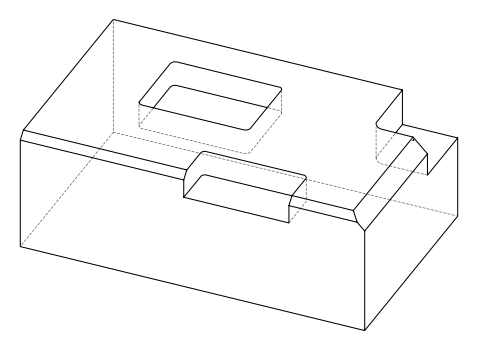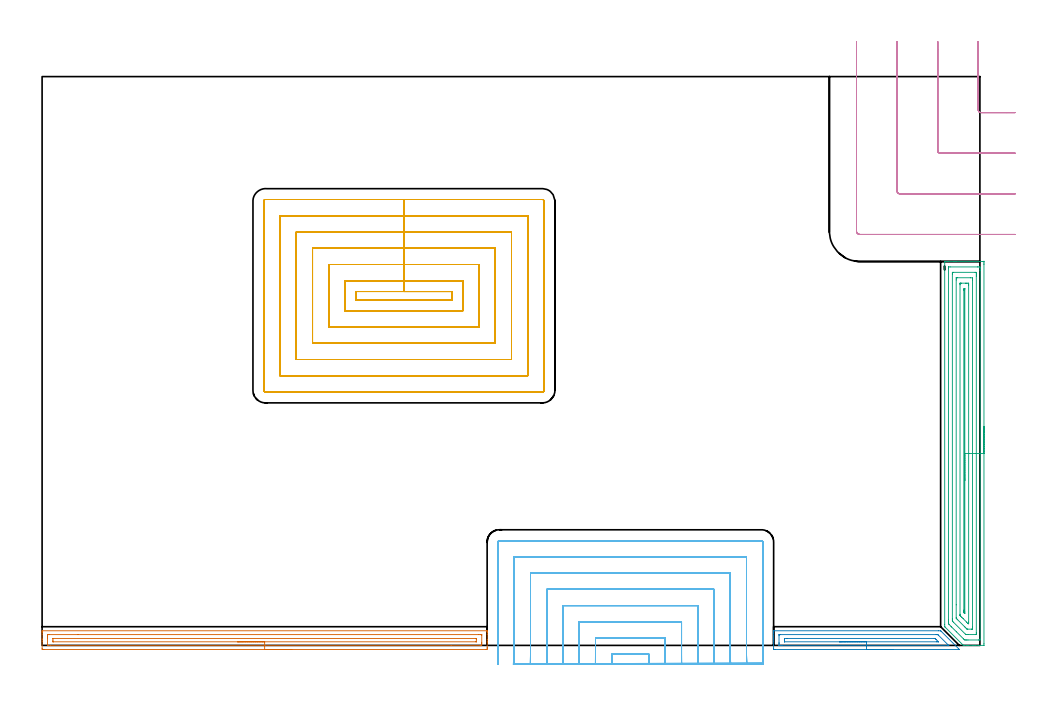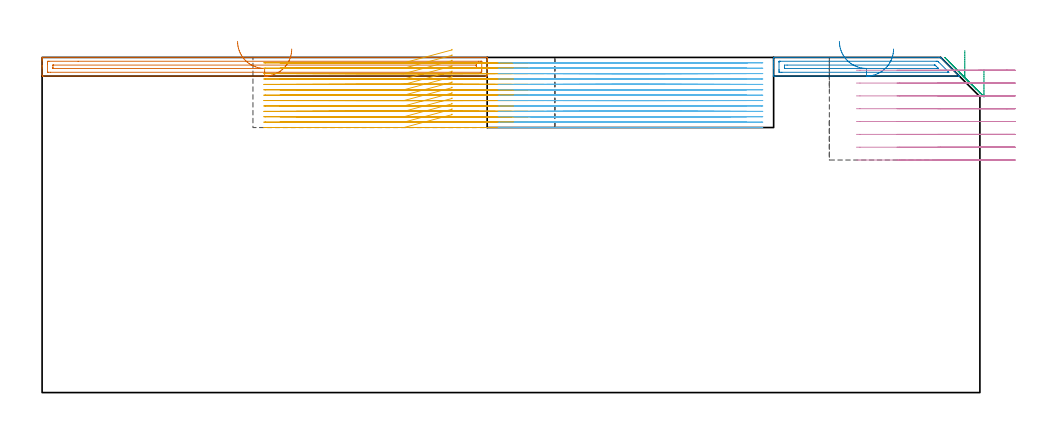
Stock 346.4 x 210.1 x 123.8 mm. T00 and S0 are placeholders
(PLAN: 6 operations, 2 tool changes, 102.2 min)
(1 AREA_MILL | FG_CHAMFER_SURFACE | UGT0205_001 | 4.13 min | 4018 mm3)
(2 AREA_MILL_1 | FG_CHAMFER_SURFACE_1 | UGT0205_001 | 1.75 min | 1841 mm3)
(3 AREA_MILL_2 | FG_CHAMFER_SURFACE_2 | UGT0205_001 | 6.91 min | 15446 mm3)
(4 MILL_CORNER_NOTCH_RECTANGULAR | CORNER_NOTCH_RECTANGULAR | UGT0201_094 | Follow Part, ap 5, ae 75% | 6.18 min | 142134 mm3)
(5 MILL_RECTANGULAR_POCKET | POCKET_RECTANGULAR_STRAIGHT | NXT0201_009 | Follow Part, ap 2, ae 75% | 39.7 min | 228010 mm3)
(6 MILL_SLOT | SLOT_PARTIAL_RECTANGULAR | NXT0201_009 | Follow Part, ap 2, ae 75% | 43.51 min | 116617 mm3)
(TOOL UGT0205_001 | Chamfer Mill 20 x 3 x 45 deg. | D20 FL50 Z2)
(TOOL UGT0201_094 | End mill 20 mm | D20 FL38 Z4)
(TOOL NXT0201_009 | ENDMILL 8mm [2P460-0800-NA 1630] | D8 FL26 Z6)
(OP 1 AREA_MILL)
G17 G21 G94 G90
T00 M6
G54
G17 G0 G90 X92.2 Y-1.5 S1061 M3
G43 Z133.8 H0
Z126.9
G94 G1 X92.162 Z126.028 F250.
X92.048 Z125.164
X91.859 Z124.312
X91.597 Z123.48
X91.263 Z122.674
X90.86 Z121.9
X90.392 Z121.164
X89.86 Z120.472
X89.271 Z119.829
X88.628 Z119.24
X87.936 Z118.708
X87.2 Z118.24
X86.426 Z117.837
X85.62 Z117.503
X84.788 Z117.241
X83.936 Z117.052
X83.072 Z116.938
X82.2 Z116.9
X0.597
X0.212 Y-1.496 Z116.902
X0.01 Y-1.492 Z116.905
X0. Y-1.118 Z117.279
Y1.512 Z119.906
Y2.092 Z120.489
Y2.388 Z120.785
Y4.141 Z122.536
Y4.735 Z123.134
Y5.141 Z123.54
X0.002 Y5.273 Z123.665
X0.01 Y5.398 Z123.789
X0.151 Y5.4 Z123.8
X164.249
X164.39 Y5.398 Z123.789
X164.398 Y5.273 Z123.665
X164.4 Y5.141 Z123.54
Y4.734 Z123.133
Y4.141 Z122.536
Y2.092 Z120.489
Y1.512 Z119.906
Y0.925 Z119.321
Y-0.828 Z117.569
X164.397 Y-1.118 Z117.279
X164.39 Y-1.492 Z116.905
X164.188 Y-1.496 Z116.902
X163.803 Y-1.5 Z116.9
X82.2
Y-0.086 Z118.314
X3.114
X2.381 Y-0.085 Z118.315
X2.22 Y-0.083 Z118.317
X2.04 Y-0.079 Z118.321
X2.009 Y-0.073 Z118.327
X2.005 Y-0.05 Z118.35
X2.003 Y-0.024 Z118.376
X2. Y0.132 Z118.532
Y2.762 Z121.162
X2.003 Y3.265 Z121.665
X2.007 Y3.632 Z122.032
X2.023 Y3.979 Z122.379
X2.381 Y3.983 Z122.383
X2.54 Y3.985 Z122.385
X13.297 Y3.986 Z122.386
X161.286
X162.019 Y3.985 Z122.385
X162.18 Y3.983 Z122.383
X162.36 Y3.979 Z122.379
X162.391 Y3.973 Z122.373
X162.395 Y3.95 Z122.35
X162.397 Y3.924 Z122.324
X162.4 Y3.768 Z122.168
Y1.138 Z119.538
X162.397 Y0.635 Z119.035
X162.393 Y0.268 Z118.668
X162.377 Y-0.079 Z118.321
X162.019 Y-0.084 Z118.316
X161.86 Y-0.085 Z118.315
X151.123 Y-0.086 Z118.314
X82.2
Y1.328 Z119.728
X4.102 Y1.329 Z119.729
X4.052 Y1.33 Z119.73
X4.021 Y1.333 Z119.733
X4.01 Y1.335 Z119.735
X4.008 Y1.351 Z119.751
X4.003 Y1.512 Z119.912
X4. Y1.673 Z120.073
X4.003 Y2.388 Z120.788
X4.005 Y2.544 Z120.944
X4.011 Y2.565 Z120.965
X4.026 Y2.567 Z120.967
X4.071 Y2.57 Z120.97
X4.164 Y2.571 Z120.971
X160.298
X160.348 Y2.57 Z120.97
X160.379 Y2.567 Z120.967
X160.39 Y2.565 Z120.965
X160.392 Y2.549 Z120.949
X160.397 Y2.388 Z120.788
X160.4 Y2.227 Z120.627
X160.397 Y1.512 Z119.912
X160.395 Y1.356 Z119.756
X160.389 Y1.335 Z119.735
X160.374 Y1.333 Z119.733
X160.329 Y1.33 Z119.73
X160.236 Y1.329 Z119.729
X82.2 Y1.328 Z119.728
X81.328 Z119.767
X80.464 Z119.88
X79.612 Z120.069
X78.78 Z120.332
X77.974 Z120.665
X77.2 Z121.068
X76.464 Z121.537
X75.772 Z122.068
X75.129 Z122.657
X74.54 Z123.301
X74.008 Z123.993
X73.54 Z124.728
X73.137 Z125.502
X72.803 Z126.308
X72.541 Z127.14
X72.352 Z127.992
X72.238 Z128.857
X72.2 Z129.728
G0 Z133.8
M5
M2
(OP 2 AREA_MILL_1)
G17 G21 G94 G90
T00 M6
G54
G17 G0 G90 X314.5 Y-1.5 S1061 M3
G43 Z133.8 H0
Z126.9
G94 G1 X314.462 Z126.028 F250.
X314.348 Z125.164
X314.159 Z124.312
X313.897 Z123.48
X313.563 Z122.674
X313.16 Z121.9
X312.692 Z121.164
X312.16 Z120.472
X311.571 Z119.829
X310.928 Z119.24
X310.236 Z118.708
X309.5 Z118.24
X308.726 Z117.837
X307.92 Z117.503
X307.088 Z117.241
X306.236 Z117.052
X305.372 Z116.938
X304.5 Z116.9
X270.747
X270.364 Y-1.495 Z116.902
X270.21 Y-1.491 Z116.905
X270.2 Y-1.118 Z117.278
Y1.512 Z119.905
Y2.186 Z120.584
Y2.388 Z120.785
Y3.063 Z121.46
Y3.265 Z121.661
Y3.669 Z122.068
Y4.613 Z123.012
Y5.018 Z123.416
Y5.224 Z123.622
X270.203 Y5.314 Z123.707
X270.21 Y5.397 Z123.789
X270.302 Y5.4 Z123.8
X331.147
X331.905 Y5.395 Z123.79
X332.036 Y5.265 Z123.663
X332.189 Y5.112 Z123.511
X338.549 Y-1.249 Z117.149
X338.789 Y-1.492 Z116.907
X338.764 Y-1.495 Z116.904
X338.549 Y-1.5 Z116.9
X304.5
Y-0.086 Z118.314
X273.254
X272.523 Y-0.084 Z118.316
X272.362 Y-0.083 Z118.317
X272.221 Y-0.079 Z118.321
X272.21 Y-0.034 Z118.366
X272.204 Y0.074 Z118.474
X272.201 Y0.635 Z119.035
X272.2 Y0.954 Z119.354
X272.202 Y3.582 Z121.982
X272.21 Y3.902 Z122.302
X272.213 Y3.979 Z122.379
X272.25 Y3.981 Z122.381
X272.34 Y3.984 Z122.384
X272.523 Y3.985 Z122.385
X272.681 Y3.986 Z122.386
X330.259 Y3.985 Z122.385
X330.419 Y3.984 Z122.384
X330.781 Y3.979 Z122.379
X330.873 Y3.965 Z122.365
X330.994 Y3.85 Z122.25
X331.147 Y3.702 Z122.102
X334.7 Y0.15 Z118.55
X334.868 Y-0.022 Z118.378
X334.896 Y-0.052 Z118.348
X334.916 Y-0.077 Z118.323
X334.891 Y-0.079 Z118.321
X334.7 Y-0.083 Z118.317
X334.542 Y-0.085 Z118.315
X304.5 Y-0.086 Z118.314
Y1.328 Z119.728
X274.3 Y1.329 Z119.729
X274.238 Y1.33 Z119.73
X274.217 Y1.332 Z119.732
X274.212 Y1.334 Z119.734
X274.208 Y1.349 Z119.749
X274.203 Y1.414 Z119.814
X274.201 Y1.512 Z119.912
X274.2 Y1.61 Z120.01
X274.203 Y2.388 Z120.788
X274.205 Y2.481 Z120.881
X274.216 Y2.564 Z120.964
X275.188 Y2.571 Z120.971
X329.557
X329.68 Y2.569 Z120.969
X329.778 Y2.565 Z120.965
X329.829 Y2.56 Z120.96
X329.848 Y2.543 Z120.943
X330.01 Y2.388 Z120.788
X330.259 Y2.142 Z120.542
X330.889 Y1.512 Z119.912
X330.978 Y1.423 Z119.823
X331.031 Y1.368 Z119.768
X331.058 Y1.337 Z119.737
Y1.335 Z119.735
X331.05 Y1.333 Z119.733
X331.002 Y1.331 Z119.731
X330.631 Y1.329 Z119.729
X330.445 Y1.328 Z119.728
X304.5
X303.628 Z119.767
X302.764 Z119.88
X301.912 Z120.069
X301.08 Z120.332
X300.274 Z120.665
X299.5 Z121.068
X298.764 Z121.537
X298.072 Z122.068
X297.429 Z122.657
X296.84 Z123.301
X296.308 Z123.993
X295.84 Z124.728
X295.437 Z125.502
X295.103 Z126.308
X294.841 Z127.14
X294.652 Z127.992
X294.538 Z128.857
X294.5 Z129.728
G0 Z133.8
M5
M2
(OP 3 AREA_MILL_2)
G17 G21 G94 G90
T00 M6
G54
G17 G0 G90 X347.9 Y80.9 S1061 M3
G43 Z133.8 H0
Z119.3
G94 G1 Y80.862 Z118.428 F250.
Y80.748 Z117.564
Y80.559 Z116.712
Y80.297 Z115.88
Y79.963 Z115.074
Y79.56 Z114.3
Y79.092 Z113.564
Y78.56 Z112.872
Y77.971 Z112.229
Y77.328 Z111.64
Y76.636 Z111.109
Y75.9 Z110.64
Y75.126 Z110.237
Y74.32 Z109.903
Y73.488 Z109.641
Y72.636 Z109.452
Y71.772 Z109.338
Y70.9 Z109.3
Y0.574
X347.897 Y0.003 Z109.299
X347.896 Y0.002 Z109.3
X346.12 Y0. Z111.076
X344.656 Z112.539
X344.023 Z113.174
X343.766 Z113.431
X341.985 Z115.21
X341.47 Z115.729
X340.72 Z116.479
X340.299 Z116.897
X340.298 Y0.001 Z116.898
X340.205 Y0.094 Z116.993
X333.494 Y6.805 Z123.705
X333.406 Y6.895 Z123.792
X333.4 Y7.695 Z123.8
Y141.671
X333.403 Y141.79 Z123.788
X333.435 Y141.793 Z123.757
X333.732 Y141.8 Z123.467
X334.348 Z122.85
X334.864 Z122.331
X336.902 Z120.296
X337.534 Z119.66
X347.326 Y141.799 Z109.87
X347.897 Y141.798 Z109.3
Y141.797 Z109.299
X347.9 Y141.226 Z109.3
Y140.652
Y70.9
X346.486 Z110.714
X346.485 Y2.305 Z110.715
X346.484 Y2.255 Z110.716
X346.481 Y2.157 Z110.719
X346.474 Y2.01 Z110.726
X346.436 Y2.008 Z110.764
X345.899 Y2.001 Z111.301
X341.985 Y2. Z115.215
X341.448 Y2.001 Z115.752
X341.095 Y2.007 Z116.105
X340.747 Y2.014 Z116.453
X340.397 Y2.354 Z116.803
X337.725 Y5.025 Z119.475
X335.944 Y6.805 Z121.256
X335.754 Y6.996 Z121.446
X335.059 Y7.696 Z122.141
X334.864 Y7.898 Z122.336
X334.818 Y8.586 Z122.382
X334.816 Y8.633 Z122.384
X334.814 Y9.476 Z122.386
Y139.495
X334.815 Y139.545 Z122.385
X334.819 Y139.644 Z122.381
X334.826 Y139.79 Z122.374
X334.864 Y139.792 Z122.336
X335.401 Y139.799 Z121.799
X345.546 Z111.654
X346.085 Y139.797 Z111.115
X346.436 Y139.79 Z110.764
X346.479 Y139.446 Z110.721
X346.482 Y139.4 Z110.718
X346.486 Y138.555 Z110.714
Y138.506
Y70.9
X345.071 Z112.129
Y4.61
X345.069 Y4.135 Z112.131
X345.067 Y4.032 Z112.133
X345.065 Y4.014 Z112.135
X345.015 Y4.008 Z112.185
X344.925 Y4.003 Z112.275
X344.79 Y4. Z112.41
X341.985 Y4.001 Z115.215
X341.22 Y4.01 Z115.98
X341.095 Y4.109 Z116.105
X341.066 Y4.135 Z116.134
X336.614 Y8.586 Z120.586
X336.235 Y8.994 Z120.965
X336.231 Y9.476 Z120.969
X336.229 Y9.891 Z120.971
Y137.191
X336.231 Y137.665 Z120.969
X336.233 Y137.768 Z120.967
X336.235 Y137.786 Z120.965
X336.285 Y137.792 Z120.915
X336.375 Y137.797 Z120.825
X336.51 Y137.8 Z120.69
X344.656 Y137.799 Z112.544
X344.791 Y137.797 Z112.409
X345.054 Y137.79 Z112.146
X345.064 Y137.665 Z112.136
X345.069 Y137.252 Z112.131
X345.071 Y136.775 Z112.129
X345.072 Y136.359 Z112.128
X345.071 Y70.9 Z112.129
X343.657 Z113.543
Y6.805
X343.651 Y6.03 Z113.549
X343.649 Y6.01 Z113.551
X343.63 Y6.007 Z113.57
X343.58 Y6.003 Z113.62
X343.479 Y6.001 Z113.721
X343.278 Y6. Z113.922
X341.9 Y6.001 Z115.3
X341.699 Y6.007 Z115.501
X341.651 Y6.01 Z115.549
X341.517 Y6.138 Z115.683
X341.348 Y6.304 Z115.852
X341.095 Y6.554 Z116.105
X340.843 Y6.805 Z116.357
X338.173 Y9.476 Z119.027
X337.922 Y9.732 Z119.278
X337.757 Y9.904 Z119.443
X337.649 Y10.019 Z119.551
X337.648 Y10.063 Z119.552
X337.644 Y10.257 Z119.556
X337.643 Y14.987 Z119.557
Y134.995
X337.649 Y135.77 Z119.551
X337.651 Y135.79 Z119.549
X337.67 Y135.793 Z119.53
X337.72 Y135.797 Z119.48
X337.821 Y135.799 Z119.379
X338.022 Y135.8 Z119.178
X342.875 Y135.799 Z114.325
X342.962 Y135.798 Z114.238
X343.65 Y135.772 Z113.55
X343.656 Y135.104 Z113.544
X343.657 Y134.995 Z113.543
Y70.9
X342.243 Z114.957
Y8.586
X342.242 Y8.329 Z114.958
X342.237 Y8.071 Z114.963
X342.235 Y8.01 Z114.965
X342.205 Y8.007 Z114.996
X342.132 Y8.009 Z115.068
X342.097 Y8.013 Z115.103
X342.055 Y8.05 Z115.145
X341.985 Y8.115 Z115.215
X341.512 Y8.586 Z115.688
X340.205 Y9.893 Z116.995
X339.732 Y10.366 Z117.468
X339.315 Y10.788 Z117.885
X339.083 Y11.027 Z118.117
X339.064 Y11.06 Z118.136
X339.06 Y11.102 Z118.14
X339.058 Y11.17 Z118.142
X339.057 Y11.256 Z118.143
Y11.514
Y133.214
X339.058 Y133.471 Z118.142
X339.063 Y133.729 Z118.137
X339.065 Y133.79 Z118.135
X339.095 Y133.794 Z118.105
X339.168 Y133.797 Z118.032
X339.315 Y133.799 Z117.885
X339.619 Y133.8 Z117.581
X341.095 Z116.105
X341.4 Y133.799 Z115.8
X341.985 Y133.794 Z115.215
X342.18 Y133.79 Z115.02
X342.236 Y133.773 Z114.964
X342.24 Y133.644 Z114.96
X342.242 Y133.472 Z114.958
X342.243 Y133.214 Z114.957
Y132.956
Y70.9
X340.829 Z116.371
Y12.413
X340.827 Y12.147 Z116.373
X340.824 Y11.789 Z116.376
X340.822 Y11.746 Z116.378
X340.778 Y11.782 Z116.422
X340.653 Y11.904 Z116.547
X340.53 Y12.03 Z116.67
X340.478 Y12.092 Z116.722
X340.477 Y12.147 Z116.723
X340.473 Y12.504 Z116.727
X340.471 Y12.77 Z116.729
Y13.037
X340.472 Y131.167 Z116.728
X340.474 Y131.434 Z116.726
X340.478 Y131.782 Z116.722
X340.733 Y131.796 Z116.467
X340.806 Y131.793 Z116.394
X340.818 Y131.791 Z116.382
X340.822 Y131.768 Z116.378
X340.826 Y131.703 Z116.374
X340.828 Y131.434 Z116.372
X340.829 Y70.9 Z116.371
Y70.028 Z116.409
Y69.164 Z116.523
Y68.312 Z116.712
Y67.48 Z116.974
Y66.674 Z117.308
Y65.9 Z117.711
Y65.164 Z118.18
Y64.472 Z118.711
Y63.829 Z119.3
Y63.24 Z119.943
Y62.708 Z120.635
Y62.24 Z121.371
Y61.837 Z122.145
Y61.503 Z122.951
Y61.241 Z123.783
Y61.052 Z124.635
Y60.938 Z125.5
Y60.9 Z126.371
G0 Z133.8
M5
M2
(OP 4 MILL_CORNER_NOTCH_RECTANGULAR)
G17 G21 G94 G90
T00 M6
G54
G17 G0 G90 X345.8 Y223.1 S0 M3
G43 Z133.8 H0
Z119.062
G94 G1 Y220.1 F250.
Y197.795 F500.
G3 X346.795 Y196.8 R1.
G1 X356.4
X359.4 F250.
G0 Z133.8
X330.8 Y223.1
Z119.062
G1 Y220.1
Y182.795 F500.
G3 X331.795 Y181.8 R1.
G1 X356.4
X359.4 F250.
G0 Z133.8
X315.8 Y223.1
Z119.062
G1 Y220.1
Y167.796 F500.
G3 X316.796 Y166.8 R1.
G1 X356.4
X359.4 F250.
G0 Z133.8
X300.8 Y223.1
Z119.062
G1 Y220.1
Y153.1 F500.
G3 X302.1 Y151.8 R1.3
G1 X356.4
X359.4 F250.
G0 Z133.8
X345.8 Y223.1
Z114.325
G1 Y220.1
Y197.795 F500.
G3 X346.795 Y196.8 R1.
G1 X356.4
X359.4 F250.
G0 Z133.8
X330.8 Y223.1
Z114.325
G1 Y220.1
Y182.795 F500.
G3 X331.795 Y181.8 R1.
G1 X356.4
X359.4 F250.
G0 Z133.8
X315.8 Y223.1
Z114.325
G1 Y220.1
Y167.796 F500.
G3 X316.796 Y166.8 R1.
G1 X356.4
X359.4 F250.
G0 Z133.8
X300.8 Y223.1
Z114.325
G1 Y220.1
Y153.1 F500.
G3 X302.1 Y151.8 R1.3
G1 X356.4
X359.4 F250.
G0 Z133.8
X345.8 Y223.1
Z109.587
G1 Y220.1
Y197.795 F500.
G3 X346.795 Y196.8 R1.
G1 X356.4
X359.4 F250.
G0 Z133.8
X330.8 Y223.1
Z109.587
G1 Y220.1
Y182.795 F500.
G3 X331.795 Y181.8 R1.
G1 X356.4
X359.4 F250.
G0 Z133.8
X315.8 Y223.1
Z109.587
G1 Y220.1
Y167.796 F500.
G3 X316.796 Y166.8 R1.
G1 X356.4
X359.4 F250.
G0 Z133.8
X300.8 Y223.1
Z109.587
G1 Y220.1
Y153.1 F500.
G3 X302.1 Y151.8 R1.3
G1 X356.4
X359.4 F250.
G0 Z133.8
X345.8 Y223.1
Z104.85
G1 Y220.1
Y197.795 F500.
G3 X346.795 Y196.8 R1.
G1 X356.4
X359.4 F250.
G0 Z133.8
X330.8 Y223.1
Z104.85
G1 Y220.1
Y182.795 F500.
G3 X331.795 Y181.8 R1.
G1 X356.4
X359.4 F250.
G0 Z133.8
X315.8 Y223.1
Z104.85
G1 Y220.1
Y167.796 F500.
G3 X316.796 Y166.8 R1.
G1 X356.4
X359.4 F250.
G0 Z133.8
X300.8 Y223.1
Z104.85
G1 Y220.1
Y153.1 F500.
G3 X302.1 Y151.8 R1.3
G1 X356.4
X359.4 F250.
G0 Z133.8
X345.8 Y223.1
Z100.112
G1 Y220.1
Y197.795 F500.
G3 X346.795 Y196.8 R1.
G1 X356.4
X359.4 F250.
G0 Z133.8
X330.8 Y223.1
Z100.112
G1 Y220.1
Y182.795 F500.
G3 X331.795 Y181.8 R1.
G1 X356.4
X359.4 F250.
G0 Z133.8
X315.8 Y223.1
Z100.112
G1 Y220.1
Y167.796 F500.
G3 X316.796 Y166.8 R1.
G1 X356.4
X359.4 F250.
G0 Z133.8
X300.8 Y223.1
Z100.112
G1 Y220.1
Y153.1 F500.
G3 X302.1 Y151.8 R1.3
G1 X356.4
X359.4 F250.
G0 Z133.8
X345.8 Y223.1
Z95.375
G1 Y220.1
Y197.795 F500.
G3 X346.795 Y196.8 R1.
G1 X356.4
X359.4 F250.
G0 Z133.8
X330.8 Y223.1
Z95.375
G1 Y220.1
Y182.795 F500.
G3 X331.795 Y181.8 R1.
G1 X356.4
X359.4 F250.
G0 Z133.8
X315.8 Y223.1
Z95.375
G1 Y220.1
Y167.796 F500.
G3 X316.796 Y166.8 R1.
G1 X356.4
X359.4 F250.
G0 Z133.8
X300.8 Y223.1
Z95.375
G1 Y220.1
Y153.1 F500.
G3 X302.1 Y151.8 R1.3
G1 X356.4
X359.4 F250.
G0 Z133.8
X345.8 Y223.1
Z90.637
G1 Y220.1
Y197.795 F500.
G3 X346.795 Y196.8 R1.
G1 X356.4
X359.4 F250.
G0 Z133.8
X330.8 Y223.1
Z90.637
G1 Y220.1
Y182.795 F500.
G3 X331.795 Y181.8 R1.
G1 X356.4
X359.4 F250.
G0 Z133.8
X315.8 Y223.1
Z90.637
G1 Y220.1
Y167.796 F500.
G3 X316.796 Y166.8 R1.
G1 X356.4
X359.4 F250.
G0 Z133.8
X300.8 Y223.1
Z90.637
G1 Y220.1
Y153.1 F500.
G3 X302.1 Y151.8 R1.3
G1 X356.4
X359.4 F250.
G0 Z133.8
X345.8 Y223.1
Z85.9
G1 Y220.1
Y197.795 F500.
G3 X346.795 Y196.8 R1.
G1 X356.4
X359.4 F250.
G0 Z133.8
X330.8 Y223.1
Z85.9
G1 Y220.1
Y182.795 F500.
G3 X331.795 Y181.8 R1.
G1 X356.4
X359.4 F250.
G0 Z133.8
X315.8 Y223.1
Z85.9
G1 Y220.1
Y167.796 F500.
G3 X316.796 Y166.8 R1.
G1 X356.4
X359.4 F250.
G0 Z133.8
X300.8 Y223.1
Z85.9
G1 Y220.1
Y153.1 F500.
G3 X302.1 Y151.8 R1.3
G1 X356.4
X359.4 F250.
G0 Z133.8
M5
M2
(OP 5 MILL_RECTANGULAR_POCKET)
G17 G21 G94 G90
T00 M6
G54
G17 G0 G90 X151.4 Y129.818 S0 M3
G43 Z133.8 H1
Z126.8
G94 G1 Y130.7 Z126.564 F250.
X133.65 Z121.808
X115.9 F500.
Y127.6
X151.4
Y130.7
X133.65
Y134.7
X111.9
Y123.6
X155.4
Y134.7
X133.65
Y140.7
X105.9
Y117.6
X161.4
Y140.7
X133.65
Y146.7
X99.9
Y111.6
X167.4
Y146.7
X133.65
Y152.7
X93.9
Y105.6
X173.4
Y152.7
X133.65
Y158.7
X87.9
Y99.6
X179.4
Y158.7
X133.65
Y164.7
X82.5
G3 X81.9 Y164.1 R0.6
G1 Y94.2
G3 X82.5 Y93.6 R0.6
G1 X184.8
G3 X185.4 Y94.2 R0.6
G1 Y164.1
G3 X184.8 Y164.7 R0.6
G1 X133.65
X132.65
G0 X151.4 Y129.818 Z124.808
G1 Y130.7 Z124.571 F250.
X133.65 Z119.815
X115.9 F500.
Y127.6
X151.4
Y130.7
X133.65
Y134.7
X111.9
Y123.6
X155.4
Y134.7
X133.65
Y140.7
X105.9
Y117.6
X161.4
Y140.7
X133.65
Y146.7
X99.9
Y111.6
X167.4
Y146.7
X133.65
Y152.7
X93.9
Y105.6
X173.4
Y152.7
X133.65
Y158.7
X87.9
Y99.6
X179.4
Y158.7
X133.65
Y164.7
X82.5
G3 X81.9 Y164.1 R0.6
G1 Y94.2
G3 X82.5 Y93.6 R0.6
G1 X184.8
G3 X185.4 Y94.2 R0.6
G1 Y164.1
G3 X184.8 Y164.7 R0.6
G1 X133.65
X132.65
G0 X151.4 Y129.818 Z122.815
G1 Y130.7 Z122.579 F250.
X133.65 Z117.823
X115.9 F500.
Y127.6
X151.4
Y130.7
X133.65
Y134.7
X111.9
Y123.6
X155.4
Y134.7
X133.65
Y140.7
X105.9
Y117.6
X161.4
Y140.7
X133.65
Y146.7
X99.9
Y111.6
X167.4
Y146.7
X133.65
Y152.7
X93.9
Y105.6
X173.4
Y152.7
X133.65
Y158.7
X87.9
Y99.6
X179.4
Y158.7
X133.65
Y164.7
X82.5
G3 X81.9 Y164.1 R0.6
G1 Y94.2
G3 X82.5 Y93.6 R0.6
G1 X184.8
G3 X185.4 Y94.2 R0.6
G1 Y164.1
G3 X184.8 Y164.7 R0.6
G1 X133.65
X132.65
G0 X151.4 Y129.818 Z120.823
G1 Y130.7 Z120.587 F250.
X133.65 Z115.831
X115.9 F500.
Y127.6
X151.4
Y130.7
X133.65
Y134.7
X111.9
Y123.6
X155.4
Y134.7
X133.65
Y140.7
X105.9
Y117.6
X161.4
Y140.7
X133.65
Y146.7
X99.9
Y111.6
X167.4
Y146.7
X133.65
Y152.7
X93.9
Y105.6
X173.4
Y152.7
X133.65
Y158.7
X87.9
Y99.6
X179.4
Y158.7
X133.65
Y164.7
X82.5
G3 X81.9 Y164.1 R0.6
G1 Y94.2
G3 X82.5 Y93.6 R0.6
G1 X184.8
G3 X185.4 Y94.2 R0.6
G1 Y164.1
G3 X184.8 Y164.7 R0.6
G1 X133.65
X132.65
G0 X151.4 Y129.818 Z118.831
G1 Y130.7 Z118.595 F250.
X133.65 Z113.838
X115.9 F500.
Y127.6
X151.4
Y130.7
X133.65
Y134.7
X111.9
Y123.6
X155.4
Y134.7
X133.65
Y140.7
X105.9
Y117.6
X161.4
Y140.7
X133.65
Y146.7
X99.9
Y111.6
X167.4
Y146.7
X133.65
Y152.7
X93.9
Y105.6
X173.4
Y152.7
X133.65
Y158.7
X87.9
Y99.6
X179.4
Y158.7
X133.65
Y164.7
X82.5
G3 X81.9 Y164.1 R0.6
G1 Y94.2
G3 X82.5 Y93.6 R0.6
G1 X184.8
G3 X185.4 Y94.2 R0.6
G1 Y164.1
G3 X184.8 Y164.7 R0.6
G1 X133.65
X132.65
G0 X151.4 Y129.818 Z116.838
G1 Y130.7 Z116.602 F250.
X133.65 Z111.846
X115.9 F500.
Y127.6
X151.4
Y130.7
X133.65
Y134.7
X111.9
Y123.6
X155.4
Y134.7
X133.65
Y140.7
X105.9
Y117.6
X161.4
Y140.7
X133.65
Y146.7
X99.9
Y111.6
X167.4
Y146.7
X133.65
Y152.7
X93.9
Y105.6
X173.4
Y152.7
X133.65
Y158.7
X87.9
Y99.6
X179.4
Y158.7
X133.65
Y164.7
X82.5
G3 X81.9 Y164.1 R0.6
G1 Y94.2
G3 X82.5 Y93.6 R0.6
G1 X184.8
G3 X185.4 Y94.2 R0.6
G1 Y164.1
G3 X184.8 Y164.7 R0.6
G1 X133.65
X132.65
G0 X151.4 Y129.818 Z114.846
G1 Y130.7 Z114.61 F250.
X133.65 Z109.854
X115.9 F500.
Y127.6
X151.4
Y130.7
X133.65
Y134.7
X111.9
Y123.6
X155.4
Y134.7
X133.65
Y140.7
X105.9
Y117.6
X161.4
Y140.7
X133.65
Y146.7
X99.9
Y111.6
X167.4
Y146.7
X133.65
Y152.7
X93.9
Y105.6
X173.4
Y152.7
X133.65
Y158.7
X87.9
Y99.6
X179.4
Y158.7
X133.65
Y164.7
X82.5
G3 X81.9 Y164.1 R0.6
G1 Y94.2
G3 X82.5 Y93.6 R0.6
G1 X184.8
G3 X185.4 Y94.2 R0.6
G1 Y164.1
G3 X184.8 Y164.7 R0.6
G1 X133.65
X132.65
G0 X151.4 Y129.818 Z112.854
G1 Y130.7 Z112.618 F250.
X133.65 Z107.862
X115.9 F500.
Y127.6
X151.4
Y130.7
X133.65
Y134.7
X111.9
Y123.6
X155.4
Y134.7
X133.65
Y140.7
X105.9
Y117.6
X161.4
Y140.7
X133.65
Y146.7
X99.9
Y111.6
X167.4
Y146.7
X133.65
Y152.7
X93.9
Y105.6
X173.4
Y152.7
X133.65
Y158.7
X87.9
Y99.6
X179.4
Y158.7
X133.65
Y164.7
X82.5
G3 X81.9 Y164.1 R0.6
G1 Y94.2
G3 X82.5 Y93.6 R0.6
G1 X184.8
G3 X185.4 Y94.2 R0.6
G1 Y164.1
G3 X184.8 Y164.7 R0.6
G1 X133.65
X132.65
G0 X151.4 Y129.818 Z110.862
G1 Y130.7 Z110.625 F250.
X133.65 Z105.869
X115.9 F500.
Y127.6
X151.4
Y130.7
X133.65
Y134.7
X111.9
Y123.6
X155.4
Y134.7
X133.65
Y140.7
X105.9
Y117.6
X161.4
Y140.7
X133.65
Y146.7
X99.9
Y111.6
X167.4
Y146.7
X133.65
Y152.7
X93.9
Y105.6
X173.4
Y152.7
X133.65
Y158.7
X87.9
Y99.6
X179.4
Y158.7
X133.65
Y164.7
X82.5
G3 X81.9 Y164.1 R0.6
G1 Y94.2
G3 X82.5 Y93.6 R0.6
G1 X184.8
G3 X185.4 Y94.2 R0.6
G1 Y164.1
G3 X184.8 Y164.7 R0.6
G1 X133.65
X132.65
G0 X151.4 Y129.818 Z108.869
G1 Y130.7 Z108.633 F250.
X133.65 Z103.877
X115.9 F500.
Y127.6
X151.4
Y130.7
X133.65
Y134.7
X111.9
Y123.6
X155.4
Y134.7
X133.65
Y140.7
X105.9
Y117.6
X161.4
Y140.7
X133.65
Y146.7
X99.9
Y111.6
X167.4
Y146.7
X133.65
Y152.7
X93.9
Y105.6
X173.4
Y152.7
X133.65
Y158.7
X87.9
Y99.6
X179.4
Y158.7
X133.65
Y164.7
X82.5
G3 X81.9 Y164.1 R0.6
G1 Y94.2
G3 X82.5 Y93.6 R0.6
G1 X184.8
G3 X185.4 Y94.2 R0.6
G1 Y164.1
G3 X184.8 Y164.7 R0.6
G1 X133.65
X132.65
G0 X151.4 Y129.818 Z106.877
G1 Y130.7 Z106.641 F250.
X133.65 Z101.885
X115.9 F500.
Y127.6
X151.4
Y130.7
X133.65
Y134.7
X111.9
Y123.6
X155.4
Y134.7
X133.65
Y140.7
X105.9
Y117.6
X161.4
Y140.7
X133.65
Y146.7
X99.9
Y111.6
X167.4
Y146.7
X133.65
Y152.7
X93.9
Y105.6
X173.4
Y152.7
X133.65
Y158.7
X87.9
Y99.6
X179.4
Y158.7
X133.65
Y164.7
X82.5
G3 X81.9 Y164.1 R0.6
G1 Y94.2
G3 X82.5 Y93.6 R0.6
G1 X184.8
G3 X185.4 Y94.2 R0.6
G1 Y164.1
G3 X184.8 Y164.7 R0.6
G1 X133.65
X132.65
G0 X151.4 Y129.818 Z104.885
G1 Y130.7 Z104.648 F250.
X133.65 Z99.892
X115.9 F500.
Y127.6
X151.4
Y130.7
X133.65
Y134.7
X111.9
Y123.6
X155.4
Y134.7
X133.65
Y140.7
X105.9
Y117.6
X161.4
Y140.7
X133.65
Y146.7
X99.9
Y111.6
X167.4
Y146.7
X133.65
Y152.7
X93.9
Y105.6
X173.4
Y152.7
X133.65
Y158.7
X87.9
Y99.6
X179.4
Y158.7
X133.65
Y164.7
X82.5
G3 X81.9 Y164.1 R0.6
G1 Y94.2
G3 X82.5 Y93.6 R0.6
G1 X184.8
G3 X185.4 Y94.2 R0.6
G1 Y164.1
G3 X184.8 Y164.7 R0.6
G1 X133.65
X132.65
G0 X151.4 Y129.818 Z102.892
G1 Y130.7 Z102.656 F250.
X133.65 Z97.9
X115.9 F500.
Y127.6
X151.4
Y130.7
X133.65
Y134.7
X111.9
Y123.6
X155.4
Y134.7
X133.65
Y140.7
X105.9
Y117.6
X161.4
Y140.7
X133.65
Y146.7
X99.9
Y111.6
X167.4
Y146.7
X133.65
Y152.7
X93.9
Y105.6
X173.4
Y152.7
X133.65
Y158.7
X87.9
Y99.6
X179.4
Y158.7
X133.65
Y164.7
X82.5
G3 X81.9 Y164.1 R0.6
G1 Y94.2
G3 X82.5 Y93.6 R0.6
G1 X184.8
G3 X185.4 Y94.2 R0.6
G1 Y164.1
G3 X184.8 Y164.7 R0.6
G1 X133.65
X132.65
G0 Z133.8
M5
M2
(OP 6 MILL_SLOT)
G17 G21 G94 G90
T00 M6
G54
G17 G0 G90 X224.253 Y-7. S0 M3
G43 Z133.8 H1
Z121.808
G94 G1 X224.205 Y-4. F250.
G2 X224.2 Y-3.3 R42. F500.
G1 X210.4
G2 X210.394 Y-4. R42.
G1 X210.345 Y-7. F250.
X230.262 Y-6.999
X230.206 Y-4.
G2 X230.2 Y-3.329 R36. F500.
G1 Y2.7
X204.4
Y-3.308
G2 X204.393 Y-4. R36.
G1 X204.336 Y-6.999 F250.
X236.275
X236.208 Y-4.
G2 X236.2 Y-3.329 R30. F500.
G1 Y8.7
X198.4
Y-3.308
G2 X198.392 Y-4. R30.
G1 X198.323 Y-6.999 F250.
X242.293
X242.209 Y-4.
G2 X242.2 Y-3.329 R24. F500.
G1 Y14.7
X192.4
Y-3.308
G2 X192.39 Y-4. R24.
G1 X192.304 Y-6.999 F250.
X248.324 Y-6.998
X248.213 Y-4.
G2 X248.2 Y-3.329 R18. F500.
G1 Y20.7
X186.4
Y-3.308
G2 X186.387 Y-4. R18.
G1 X186.271 Y-6.998 F250.
X254.387 Y-6.995
X254.219 Y-4.
G2 X254.2 Y-3.329 R12. F500.
G1 Y26.7
X180.4
Y-3.308
G2 X180.38 Y-4. R12.
G1 X180.207 Y-6.995 F250.
X260.573 Y-6.981
X260.238 Y-4.
G2 X260.2 Y-3.329 R6. F500.
G1 Y32.7
X174.4
Y-3.308
G2 X174.36 Y-4. R6.
G1 X174.014 Y-6.98 F250.
X266.2 Y-6.329
Y-3.329
Y38.2 F500.
G3 X265.7 Y38.7 R0.5
G1 X168.9
G3 X168.4 Y38.2 R0.5
G1 Y-3.308
Y-6.308 F250.
G0 X224.2 Y-7. Z119.815
G1 Y-4.
Y-3.3 F500.
X210.4
Y-4.
Y-7. F250.
X230.2
Y-4.
Y2.7 F500.
X204.4
Y-4.
Y-7. F250.
X236.2
Y-4.
Y8.7 F500.
X198.4
Y-4.
Y-7. F250.
X242.2
Y-4.
Y14.7 F500.
X192.4
Y-4.
Y-7. F250.
X248.201
X248.2 Y-4.
Y20.7 F500.
X186.4
Y-4.
Y-7. F250.
X254.201
X254.2 Y-4.
Y26.7 F500.
X180.4
Y-4.
X180.399 Y-7. F250.
X260.202
X260.2 Y-4.
Y32.7 F500.
X174.4
Y-4.
X174.399 Y-7. F250.
X266.2 Y-6.996
Y-3.996
Y38.2 F500.
G3 X265.7 Y38.7 R0.5
G1 X168.9
G3 X168.4 Y38.2 R0.5
G1 Y-3.997
Y-6.997 F250.
G0 X224.2 Y-7. Z117.823
G1 Y-4.
Y-3.3 F500.
X210.4
Y-4.
Y-7. F250.
X230.2
Y-4.
Y2.7 F500.
X204.4
Y-4.
Y-7. F250.
X236.2
Y-4.
Y8.7 F500.
X198.4
Y-4.
Y-7. F250.
X242.2
Y-4.
Y14.7 F500.
X192.4
Y-4.
Y-7. F250.
X248.2
Y-4.
Y20.7 F500.
X186.4
Y-4.
Y-7. F250.
X254.2
Y-4.
Y26.7 F500.
X180.4
Y-4.
Y-7. F250.
X260.2
Y-4.
Y32.7 F500.
X174.4
Y-4.
Y-7. F250.
X266.2
Y-4.
Y38.2 F500.
G3 X265.7 Y38.7 R0.5
G1 X168.9
G3 X168.4 Y38.2 R0.5
G1 Y-4.
Y-7. F250.
G0 X224.2 Z115.831
G1 Y-4.
Y-3.3 F500.
X210.4
Y-4.
Y-7. F250.
X230.2
Y-4.
Y2.7 F500.
X204.4
Y-4.
Y-7. F250.
X236.2
Y-4.
Y8.7 F500.
X198.4
Y-4.
Y-7. F250.
X242.2
Y-4.
Y14.7 F500.
X192.4
Y-4.
Y-7. F250.
X248.2
Y-4.
Y20.7 F500.
X186.4
Y-4.
Y-7. F250.
X254.2
Y-4.
Y26.7 F500.
X180.4
Y-4.
Y-7. F250.
X260.2
Y-4.
Y32.7 F500.
X174.4
Y-4.
Y-7. F250.
X266.2
Y-4.
Y38.2 F500.
G3 X265.7 Y38.7 R0.5
G1 X168.9
G3 X168.4 Y38.2 R0.5
G1 Y-4.
Y-7. F250.
G0 X224.2 Z113.838
G1 Y-4.
Y-3.3 F500.
X210.4
Y-4.
Y-7. F250.
X230.2
Y-4.
Y2.7 F500.
X204.4
Y-4.
Y-7. F250.
X236.2
Y-4.
Y8.7 F500.
X198.4
Y-4.
Y-7. F250.
X242.2
Y-4.
Y14.7 F500.
X192.4
Y-4.
Y-7. F250.
X248.2
Y-4.
Y20.7 F500.
X186.4
Y-4.
Y-7. F250.
X254.2
Y-4.
Y26.7 F500.
X180.4
Y-4.
Y-7. F250.
X260.2
Y-4.
Y32.7 F500.
X174.4
Y-4.
Y-7. F250.
X266.2
Y-4.
Y38.2 F500.
G3 X265.7 Y38.7 R0.5
G1 X168.9
G3 X168.4 Y38.2 R0.5
G1 Y-4.
Y-7. F250.
G0 X224.2 Z111.846
G1 Y-4.
Y-3.3 F500.
X210.4
Y-4.
Y-7. F250.
X230.2
Y-4.
Y2.7 F500.
X204.4
Y-4.
Y-7. F250.
X236.2
Y-4.
Y8.7 F500.
X198.4
Y-4.
Y-7. F250.
X242.2
Y-4.
Y14.7 F500.
X192.4
Y-4.
Y-7. F250.
X248.2
Y-4.
Y20.7 F500.
X186.4
Y-4.
Y-7. F250.
X254.2
Y-4.
Y26.7 F500.
X180.4
Y-4.
Y-7. F250.
X260.2
Y-4.
Y32.7 F500.
X174.4
Y-4.
Y-7. F250.
X266.2
Y-4.
Y38.2 F500.
G3 X265.7 Y38.7 R0.5
G1 X168.9
G3 X168.4 Y38.2 R0.5
G1 Y-4.
Y-7. F250.
G0 X224.2 Z109.854
G1 Y-4.
Y-3.3 F500.
X210.4
Y-4.
Y-7. F250.
X230.2
Y-4.
Y2.7 F500.
X204.4
Y-4.
Y-7. F250.
X236.2
Y-4.
Y8.7 F500.
X198.4
Y-4.
Y-7. F250.
X242.2
Y-4.
Y14.7 F500.
X192.4
Y-4.
Y-7. F250.
X248.2
Y-4.
Y20.7 F500.
X186.4
Y-4.
Y-7. F250.
X254.2
Y-4.
Y26.7 F500.
X180.4
Y-4.
Y-7. F250.
X260.2
Y-4.
Y32.7 F500.
X174.4
Y-4.
Y-7. F250.
X266.2
Y-4.
Y38.2 F500.
G3 X265.7 Y38.7 R0.5
G1 X168.9
G3 X168.4 Y38.2 R0.5
G1 Y-4.
Y-7. F250.
G0 X224.2 Z107.862
G1 Y-4.
Y-3.3 F500.
X210.4
Y-4.
Y-7. F250.
X230.2
Y-4.
Y2.7 F500.
X204.4
Y-4.
Y-7. F250.
X236.2
Y-4.
Y8.7 F500.
X198.4
Y-4.
Y-7. F250.
X242.2
Y-4.
Y14.7 F500.
X192.4
Y-4.
Y-7. F250.
X248.2
Y-4.
Y20.7 F500.
X186.4
Y-4.
Y-7. F250.
X254.2
Y-4.
Y26.7 F500.
X180.4
Y-4.
Y-7. F250.
X260.2
Y-4.
Y32.7 F500.
X174.4
Y-4.
Y-7. F250.
X266.2
Y-4.
Y38.2 F500.
G3 X265.7 Y38.7 R0.5
G1 X168.9
G3 X168.4 Y38.2 R0.5
G1 Y-4.
Y-7. F250.
G0 X224.2 Z105.869
G1 Y-4.
Y-3.3 F500.
X210.4
Y-4.
Y-7. F250.
X230.2
Y-4.
Y2.7 F500.
X204.4
Y-4.
Y-7. F250.
X236.2
Y-4.
Y8.7 F500.
X198.4
Y-4.
Y-7. F250.
X242.2
Y-4.
Y14.7 F500.
X192.4
Y-4.
Y-7. F250.
X248.2
Y-4.
Y20.7 F500.
X186.4
Y-4.
Y-7. F250.
X254.2
Y-4.
Y26.7 F500.
X180.4
Y-4.
Y-7. F250.
X260.2
Y-4.
Y32.7 F500.
X174.4
Y-4.
Y-7. F250.
X266.2
Y-4.
Y38.2 F500.
G3 X265.7 Y38.7 R0.5
G1 X168.9
G3 X168.4 Y38.2 R0.5
G1 Y-4.
Y-7. F250.
G0 X224.2 Z103.877
G1 Y-4.
Y-3.3 F500.
X210.4
Y-4.
Y-7. F250.
X230.2
Y-4.
Y2.7 F500.
X204.4
Y-4.
Y-7. F250.
X236.2
Y-4.
Y8.7 F500.
X198.4
Y-4.
Y-7. F250.
X242.2
Y-4.
Y14.7 F500.
X192.4
Y-4.
Y-7. F250.
X248.2
Y-4.
Y20.7 F500.
X186.4
Y-4.
Y-7. F250.
X254.2
Y-4.
Y26.7 F500.
X180.4
Y-4.
Y-7. F250.
X260.2
Y-4.
Y32.7 F500.
X174.4
Y-4.
Y-7. F250.
X266.2
Y-4.
Y38.2 F500.
G3 X265.7 Y38.7 R0.5
G1 X168.9
G3 X168.4 Y38.2 R0.5
G1 Y-4.
Y-7. F250.
G0 X224.2 Z101.885
G1 Y-4.
Y-3.3 F500.
X210.4
Y-4.
Y-7. F250.
X230.2
Y-4.
Y2.7 F500.
X204.4
Y-4.
Y-7. F250.
X236.2
Y-4.
Y8.7 F500.
X198.4
Y-4.
Y-7. F250.
X242.2
Y-4.
Y14.7 F500.
X192.4
Y-4.
Y-7. F250.
X248.2
Y-4.
Y20.7 F500.
X186.4
Y-4.
Y-7. F250.
X254.2
Y-4.
Y26.7 F500.
X180.4
Y-4.
Y-7. F250.
X260.2
Y-4.
Y32.7 F500.
X174.4
Y-4.
Y-7. F250.
X266.2
Y-4.
Y38.2 F500.
G3 X265.7 Y38.7 R0.5
G1 X168.9
G3 X168.4 Y38.2 R0.5
G1 Y-4.
Y-7. F250.
G0 X224.2 Z99.892
G1 Y-4.
Y-3.3 F500.
X210.4
Y-4.
Y-7. F250.
X230.2
Y-4.
Y2.7 F500.
X204.4
Y-4.
Y-7. F250.
X236.2
Y-4.
Y8.7 F500.
X198.4
Y-4.
Y-7. F250.
X242.2
Y-4.
Y14.7 F500.
X192.4
Y-4.
Y-7. F250.
X248.2
Y-4.
Y20.7 F500.
X186.4
Y-4.
Y-7. F250.
X254.2
Y-4.
Y26.7 F500.
X180.4
Y-4.
Y-7. F250.
X260.2
Y-4.
Y32.7 F500.
X174.4
Y-4.
Y-7. F250.
X266.2
Y-4.
Y38.2 F500.
G3 X265.7 Y38.7 R0.5
G1 X168.9
G3 X168.4 Y38.2 R0.5
G1 Y-4.
Y-7. F250.
G0 X224.2 Z97.9
G1 Y-4.
Y-3.3 F500.
X210.4
Y-4.
Y-7. F250.
X230.2
Y-4.
Y2.7 F500.
X204.4
Y-4.
Y-7. F250.
X236.2
Y-4.
Y8.7 F500.
X198.4
Y-4.
Y-7. F250.
X242.2
Y-4.
Y14.7 F500.
X192.4
Y-4.
Y-7. F250.
X248.2
Y-4.
Y20.7 F500.
X186.4
Y-4.
Y-7. F250.
X254.2
Y-4.
Y26.7 F500.
X180.4
Y-4.
Y-7. F250.
X260.2
Y-4.
Y32.7 F500.
X174.4
Y-4.
Y-7. F250.
X266.2
Y-4.
Y38.2 F500.
G3 X265.7 Y38.7 R0.5
G1 X168.9
G3 X168.4 Y38.2 R0.5
G1 Y-4.
Y-7. F250.
G0 Z133.8
M5
M2
